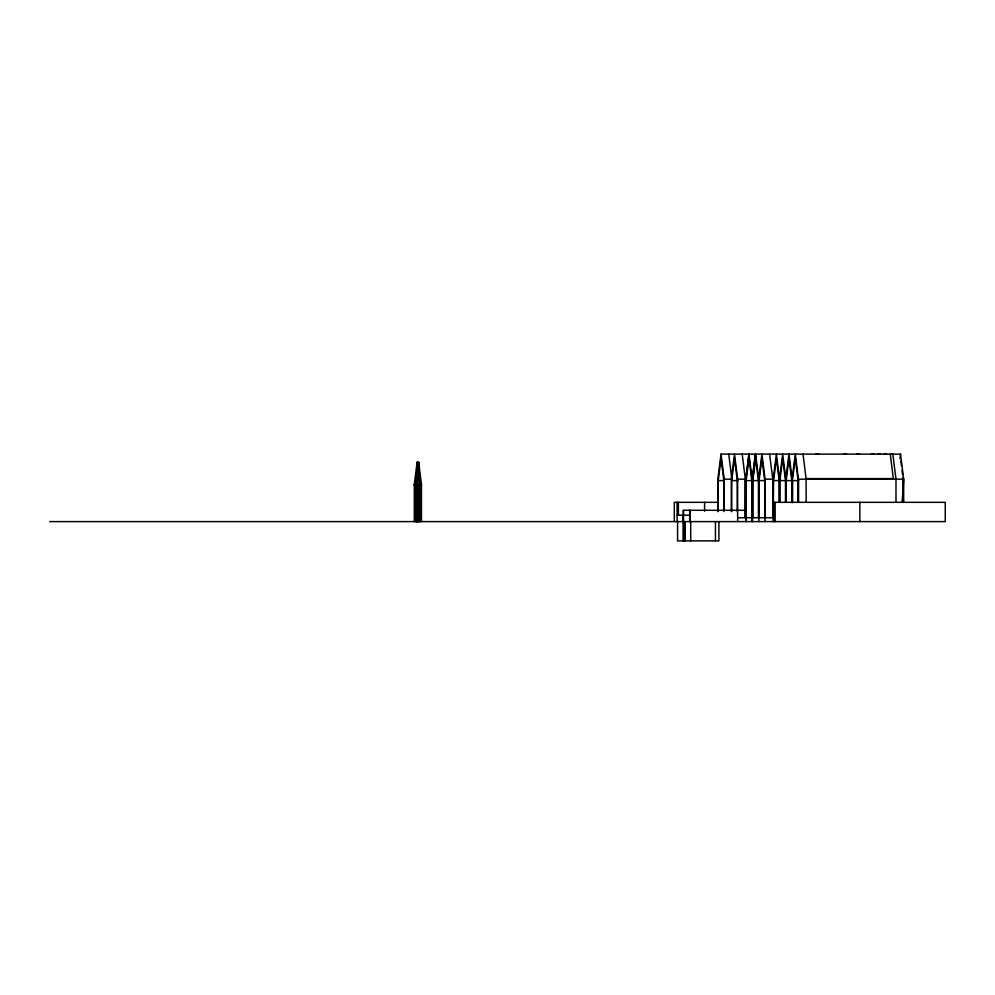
<?xml version="1.0" encoding="UTF-8"?>
<svg xmlns="http://www.w3.org/2000/svg" width="995" height="995" viewBox="0 0 995 995"><rect width="100%" height="100%" fill="white"/><g stroke="black" fill="none" stroke-linecap="round" stroke-linejoin="round"><path stroke-width="1.49" d="M902.142 502.326L903.684 479.18L900.525 454.13L721.027 454.118L717.868 479.18L717.868 511.579M414.318 521.604L414.318 484.441L417.116 462.19L418.659 462.19L421.457 484.441L421.457 521.604M415.164 484.179L417.328 466.904M416.109 482.737L416.47 479.864M417.017 475.535L417.378 472.662M718.228 511.554L718.228 480.585L721.027 458.334L723.825 480.585L723.825 511.554M731.698 511.554L731.698 480.585L734.497 458.334L737.295 480.585L737.295 511.554M752.17 521.604L752.17 479.18L755.317 454.118L755.69 457.066M752.518 480.585L755.317 458.334L755.69 461.294M752.817 517.748L752.817 480.585L755.615 458.334L758.414 480.585L758.414 517.748M773.214 517.748L773.575 480.585L776.374 458.334L779.172 480.585L779.172 502.264M779.533 502.326L779.458 479.18L782.679 454.118L785.839 479.18L785.839 502.326M792.144 502.326L792.07 479.18L795.303 454.118L798.45 479.18L798.45 502.326M792.356 502.724L792.356 480.585L795.303 458.334L798.102 480.585L798.102 502.264M899.977 458.546L900.525 454.13M815.987 454.13L818.562 454.118M843.859 454.13L846.434 454.118M856.882 454.13L859.456 454.118M871.334 454.13L873.908 454.118M877.652 454.13L880.214 454.118M883.958 454.13L886.52 454.118M418.646 462.575L418.646 468.757L418.671 462.575L417.104 462.575L417.104 484.179M893.348 478.62L806.087 478.62L806.149 502.326M721.027 454.118L724.186 479.18L731.885 479.18M745.28 478.62L745.28 517.748L745.342 479.18L737.581 479.18L737.643 521.604M752.096 479.18L749.011 454.118L745.852 479.18L745.752 521.604L745.852 479.18L748.899 454.118L749.272 457.066M758.7 479.18L761.921 454.118L765.068 479.18L765.068 521.604M737.643 517.748L772.779 517.748L772.779 479.18L765.006 479.18L765.006 517.748M779.458 479.18L776.374 454.118L773.214 479.18L773.214 521.604M792.07 479.18L788.985 454.118L785.764 479.18L785.764 502.326M718.228 480.585L724.385 480.585M731.698 480.585L737.855 480.585M752.817 480.585L765.279 480.585L765.279 517.748M773.575 480.585L798.662 480.585M414.393 484.179L420.624 484.179L420.077 479.864M414.318 484.441L415.86 484.441M417.116 462.19L419.927 484.441L421.457 484.441M414.33 484.702L421.445 484.702M414.318 485.56L415.86 485.56M718.477 502.326L674.311 502.326L674.311 521.604M746.287 510.286L683.254 510.286L683.254 521.604M677.11 515.174L689.697 515.174M414.33 521.343L417.278 521.343M418.509 521.343L421.445 521.343M49.75 521.604L945.25 521.604L945.25 502.326L774.607 502.326L774.607 521.604M900.898 461.294L901.458 465.747M902.017 470.2L902.577 474.652M902.95 477.612L903.323 502.264M893.41 479.18L890.264 454.13L892.826 454.118L895.985 479.18L895.985 502.326M803.002 454.118L806.149 479.18M769.62 454.118L772.779 479.18M742.195 454.118L745.342 479.18M737.643 479.18L734.497 454.118L731.337 479.18L731.337 511.579M728.726 454.118L731.81 478.62M418.087 464.018L418.634 468.346M419.169 472.662L419.542 475.535M903.684 502.326L903.684 479.18L798.388 479.18L798.388 502.326M859.842 502.326L859.842 521.604M792.493 480.585L792.493 502.264M791.796 502.264L791.796 480.585L788.985 458.334L786.187 480.585L786.187 502.264M785.478 502.264L785.478 480.585L782.679 458.334L779.881 480.585L779.881 502.264M774.782 502.326L774.782 521.604M764.72 517.748L764.72 480.585L761.921 458.334L759.123 480.585L759.123 517.748M758.762 521.604L758.762 479.18L755.615 454.118L752.456 479.18L752.456 521.604M752.369 517.748L752.369 480.585L746.213 480.585L746.213 517.748M751.81 517.748L751.81 480.585L749.011 458.334L746.101 480.585L746.101 517.748M724.111 479.18L724.186 510.286M718.912 521.604L718.912 540.882L677.57 540.882L677.57 521.604M715.442 521.604L715.442 540.882M704.584 502.326L704.584 511.219M690.717 521.604L690.717 540.882M689.846 510.286L689.846 521.604M689.697 510.286L689.697 521.604M685.219 521.604L685.219 540.882M684.349 521.604L684.349 540.882M683.54 510.286L683.54 521.604M683.067 515.174L683.067 540.882M678.391 502.326L678.391 515.174M677.11 502.326L677.11 521.604M420.674 484.702L420.674 521.343M419.927 484.441L420.052 521.604M419.281 484.702L419.281 521.604M418.509 484.702L418.509 521.604M417.875 464.118L417.9 484.179M417.9 484.702L417.875 521.604M417.241 484.702L417.278 521.604M417.104 484.702L417.129 521.604M416.482 484.702L416.507 521.604M415.711 484.702L415.736 521.604M415.102 484.702L415.102 521.343"/></g></svg>
